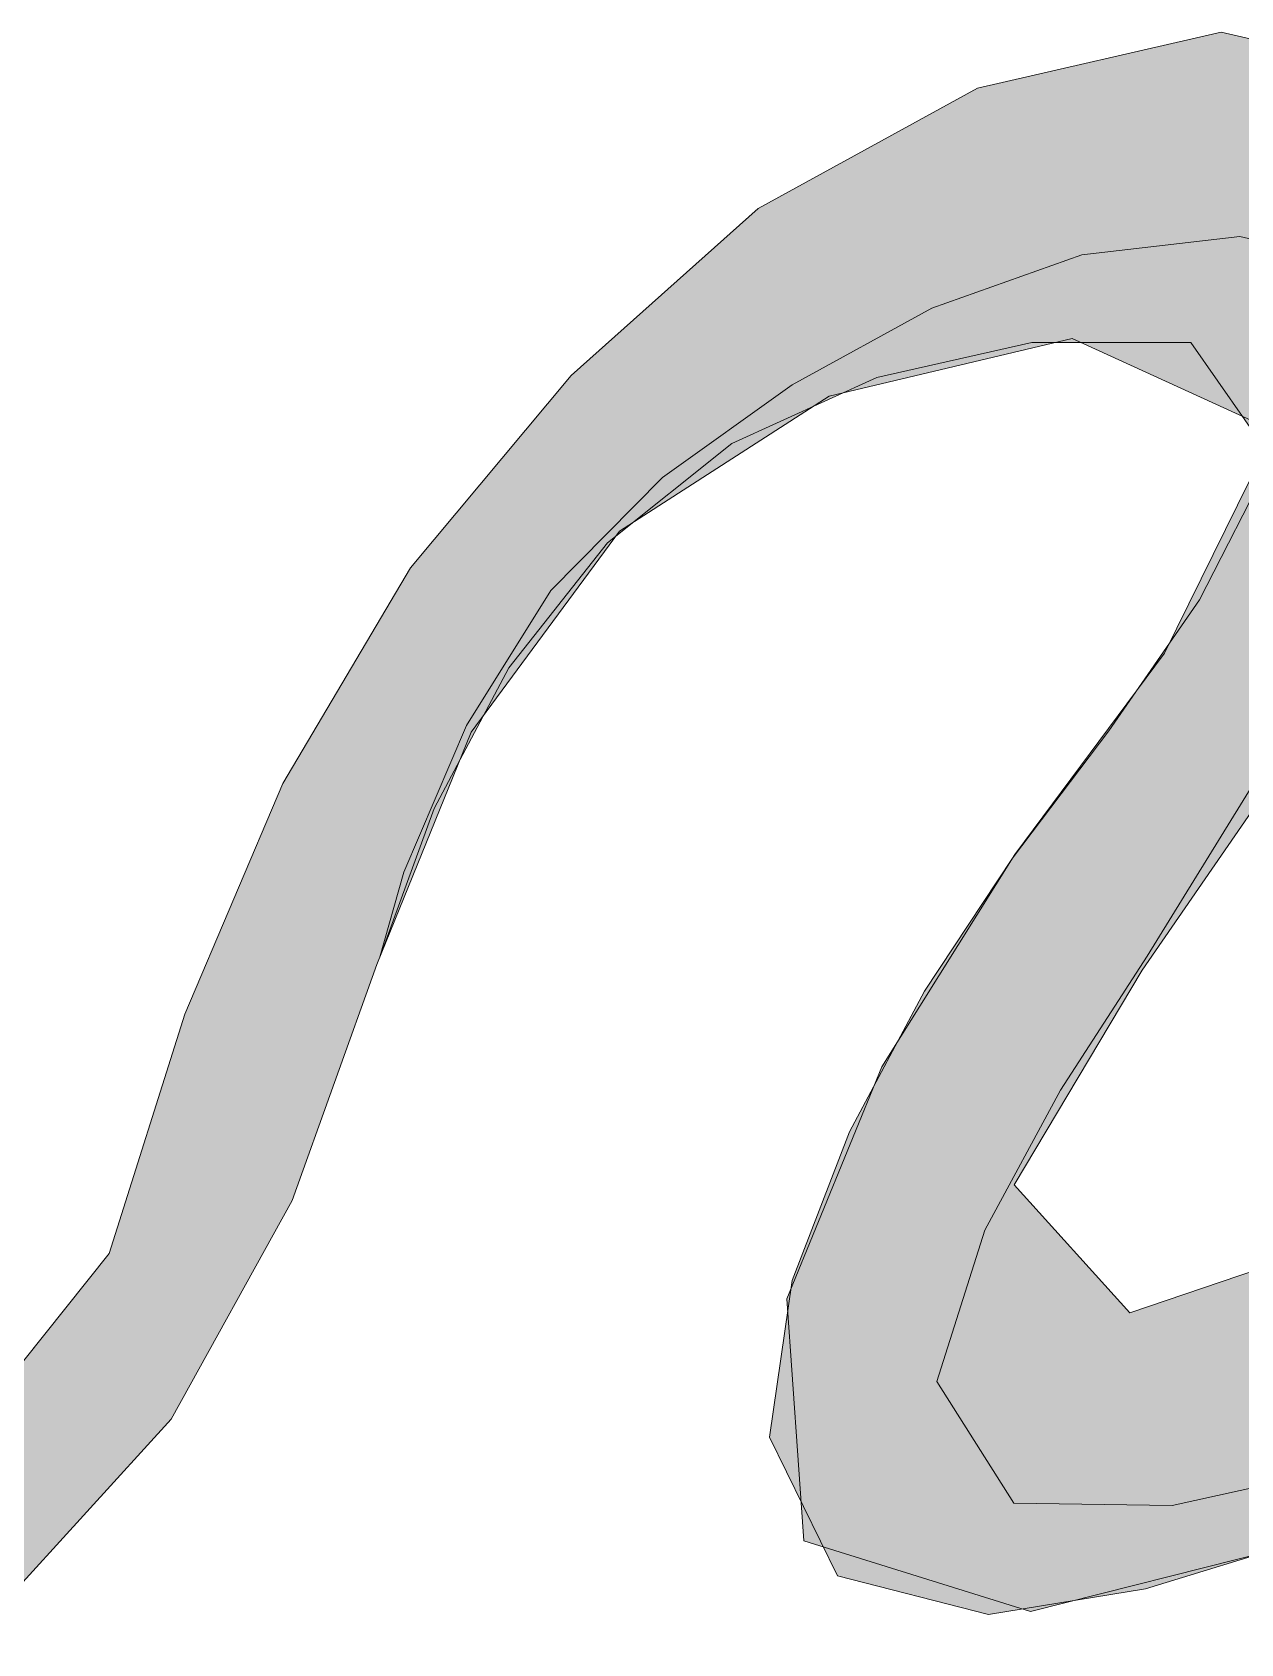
# Model space of a CAD drawing. Extents: x 0 to 1501, y 0 to 1722.
# Drawn here: x 89.624 to 91.226, y 1704.124 to 1706.262 of the extents above; entities that cross this region are included whole.
import ezdxf

# ---------------------------------------------------------------- set-up
doc = ezdxf.new("R2010")
doc.units = 0
doc.layers.get('0').update_dxf_attribs({"lineweight": 0})

msp = doc.modelspace()

# ---------------------------------------------------------------- hatches: boundary and pattern name
at = {"true_color": 0x232323}
h = msp.add_hatch(color=256, dxfattribs=at)
h.dxf.hatch_style = 1
h.paths.add_polyline_path([(87.787, 1703.9755), (87.7194, 1703.7783), (88.0498, 1703.7826), (88.3758, 1703.7168), (88.7068, 1703.727), (89.0246, 1703.8238), (89.3213, 1703.9736), (89.5845, 1704.1766), (89.8082, 1704.4223), (89.9685, 1704.7122), (90.081, 1705.0254), (90.2058, 1705.3334), (90.4026, 1705.6002), (90.6804, 1705.779), (91.0026, 1705.8555), (91.2705, 1705.7332), (91.1251, 1705.4385), (90.927, 1705.1711), (90.7503, 1704.8895), (90.6243, 1704.5821), (90.6468, 1704.2608), (90.9477, 1704.1673), (91.2698, 1704.2487), (91.5893, 1704.3415), (91.9109, 1704.4273), (92.2336, 1704.5083), (92.5575, 1704.5847), (92.8827, 1704.6556), (93.2094, 1704.7188), (93.5222, 1704.8203), (93.8187, 1704.9714), (93.6388, 1705.1614), (93.3273, 1705.166), (93.0015, 1705.0986), (92.6768, 1705.0257), (92.3534, 1704.947), (92.0317, 1704.8622), (91.7117, 1704.7706), (91.3945, 1704.6702), (91.0795, 1704.5632), (90.9257, 1704.7329), (91.0956, 1705.0178), (91.2842, 1705.2917), (91.4476, 1705.5815), (91.5777, 1705.8875), (91.5196, 1706.1886), (91.2002, 1706.2619), (90.8773, 1706.1879), (90.5865, 1706.0281), (90.3386, 1705.8068), (90.1253, 1705.5517), (89.9563, 1705.2654), (89.8262, 1704.9593), (89.7259, 1704.6422), (89.525, 1704.3908), (89.2161, 1704.2682), (88.8972, 1704.1732), (88.5674, 1704.177), (88.2468, 1704.2538), (87.9563, 1704.2411), (87.8925, 1704.4365), (87.6094, 1704.2665), (87.4424, 1703.979), (87.5459, 1703.751), (87.787, 1703.9755)])
at = {"true_color": 0xffffff}
h = msp.add_hatch(color=256, dxfattribs=at)
h.dxf.hatch_style = 1
h.paths.add_polyline_path([(92.149, 1704.6065), (91.9461, 1704.5468), (91.745, 1704.4815), (91.5442, 1704.4149), (91.342, 1704.3531), (91.1356, 1704.3077), (90.9254, 1704.3108), (90.8235, 1704.4721), (90.8868, 1704.6728), (90.9874, 1704.8587), (91.1021, 1705.0364), (91.213, 1705.2165), (91.3241, 1705.3964), (91.4353, 1705.5763), (91.5194, 1705.768), (91.4296, 1705.9443), (91.2252, 1705.9909), (91.0158, 1705.9667), (90.8168, 1705.8958), (90.6315, 1705.7943), (90.4595, 1705.6714), (90.3113, 1705.5215), (90.1997, 1705.3423), (90.1167, 1705.1479), (90.0841, 1705.0337), (90.157, 1705.2322), (90.256, 1705.4188), (90.3867, 1705.5846), (90.5514, 1705.7163), (90.7436, 1705.8039), (90.9495, 1705.8504), (91.1601, 1705.8502), (91.2675, 1705.6966), (91.1717, 1705.5089), (91.0513, 1705.3351), (90.9236, 1705.1665), (90.8069, 1704.9902), (90.7077, 1704.8036), (90.6315, 1704.6064), (90.6013, 1704.3984), (90.6916, 1704.2143), (90.8917, 1704.1633), (91.1, 1704.1974), (91.3022, 1704.2592), (91.5052, 1704.3185), (91.7092, 1704.3746), (91.9137, 1704.4285), (92.1187, 1704.4805), (92.3241, 1704.5307), (92.5301, 1704.5789), (92.7365, 1704.625), (92.9434, 1704.6685), (93.1511, 1704.7088), (93.3595, 1704.7445), (93.5498, 1704.8348), (93.7382, 1704.9309), (93.7962, 1704.9879), (93.5876, 1704.9534), (93.3803, 1704.9112), (93.1739, 1704.8651), (92.9681, 1704.8164), (92.7627, 1704.766), (92.5577, 1704.7141), (92.3529, 1704.6611), (92.149, 1704.6065)])

# ---------------------------------------------------------------- linework, layer by layer
at = {"true_color": 0x232323}
for points in [[(91.5196, 1706.1886), (91.2002, 1706.2619), (90.8773, 1706.1879), (90.5865, 1706.0281), (90.3386, 1705.8068), (90.1253, 1705.5517), (89.9563, 1705.2654), (89.8262, 1704.9593), (89.7259, 1704.6422), (89.525, 1704.3908), (89.2161, 1704.2682), (88.8972, 1704.1732), (88.5674, 1704.177), (88.2468, 1704.2538), (87.9563, 1704.2411), (87.8925, 1704.4365), (87.6094, 1704.2665), (87.4424, 1703.979), (87.5459, 1703.751), (87.787, 1703.9755), (87.787, 1703.9755)], [(87.787, 1703.9755), (87.7194, 1703.7783), (88.0498, 1703.7826), (88.3758, 1703.7168), (88.7068, 1703.727), (89.0246, 1703.8238), (89.3213, 1703.9736), (89.5845, 1704.1766), (89.8082, 1704.4223), (89.9685, 1704.7122), (90.081, 1705.0254), (90.2058, 1705.3334), (90.4026, 1705.6002), (90.6804, 1705.779), (91.0026, 1705.8555), (91.2705, 1705.7332), (91.1251, 1705.4385), (90.927, 1705.1711), (90.7503, 1704.8895), (90.6243, 1704.5821), (90.6468, 1704.2608), (90.9477, 1704.1673), (91.2698, 1704.2487)], [(91.3945, 1704.6702), (91.0795, 1704.5632), (90.9257, 1704.7329), (91.0956, 1705.0178), (91.2842, 1705.2917)]]:
    msp.add_lwpolyline(points, dxfattribs=at)
at = {"true_color": 0xffffff}
for points in [[(91.4296, 1705.9443), (91.2252, 1705.9909), (91.0158, 1705.9667), (90.8168, 1705.8958), (90.6315, 1705.7943), (90.4595, 1705.6714), (90.3113, 1705.5215), (90.1997, 1705.3423), (90.1167, 1705.1479), (90.0841, 1705.0337), (90.157, 1705.2322), (90.256, 1705.4188), (90.3867, 1705.5846), (90.5514, 1705.7163), (90.7436, 1705.8039), (90.9495, 1705.8504), (91.1601, 1705.8502), (91.2675, 1705.6966), (91.1717, 1705.5089), (91.0513, 1705.3351), (90.9236, 1705.1665), (90.8069, 1704.9902), (90.7077, 1704.8036), (90.6315, 1704.6064), (90.6013, 1704.3984), (90.6916, 1704.2143), (90.8917, 1704.1633), (91.1, 1704.1974), (91.3022, 1704.2592)], [(91.342, 1704.3531), (91.1356, 1704.3077), (90.9254, 1704.3108), (90.8235, 1704.4721), (90.8868, 1704.6728), (90.9874, 1704.8587), (91.1021, 1705.0364), (91.213, 1705.2165), (91.3241, 1705.3964)]]:
    msp.add_lwpolyline(points, dxfattribs=at)

doc.saveas('drawing.dxf')
